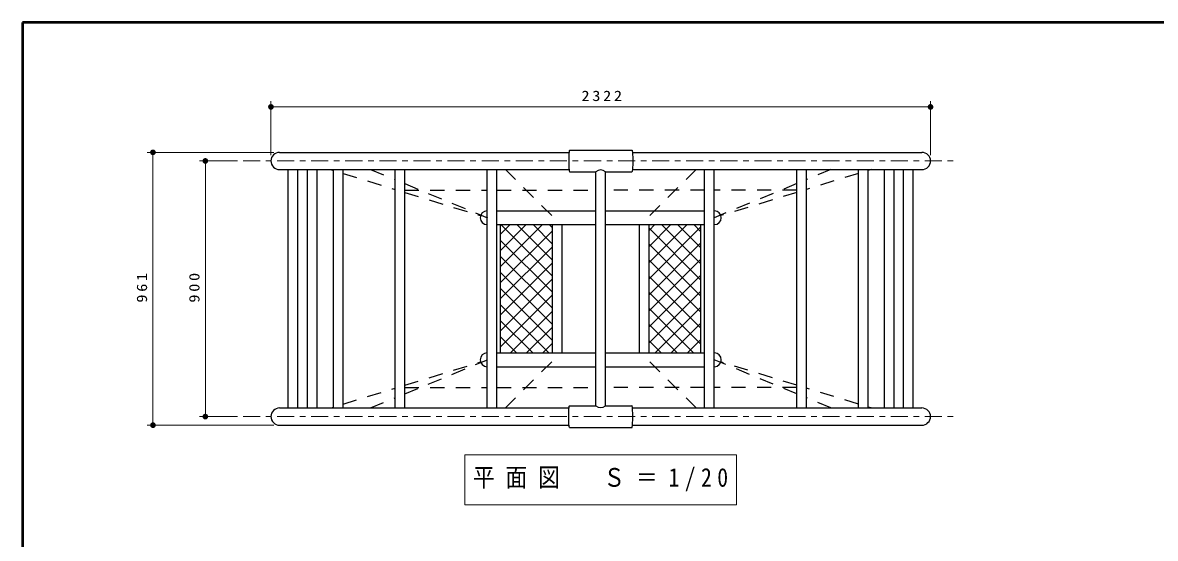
# Model space of a CAD drawing. Units: millimetres on the paper, scale 1:20. Extents: x -365 to 0, y -12 to 257.
# Drawn here: x -365 to -165.7, y 166.2 to 257 of the extents above; entities that cross this region are included whole.
import ezdxf

# ---------------------------------------------------------------- set-up
doc = ezdxf.new("R2010")
doc.units = ezdxf.units.MM
doc.linetypes.add('USER1', pattern=[4.5, 2.5, -2])
doc.linetypes.add('USER2', pattern=[6, 3, -1, 1, -1])
doc.layers.add('LY_1', color=7, linetype='Continuous', lineweight=25)
doc.layers.add('LY_2', color=7, linetype='Continuous', lineweight=13)
doc.styles.add('ＭＳ ゴシック', font='')
doc.styles.get('ＭＳ ゴシック').set_extended_font_data('MS Gothic')

# ---------------------------------------------------------------- blocks, each defined once
blk = doc.blocks.new('filled_dot')
at = {"color": 0, "linetype": 'Continuous', "lineweight": -2, "const_width": 1.25}
blk.add_lwpolyline([(-0.625, 0, 1), (0.625, 0, 1)], format="xyb", close=True, dxfattribs=at)

msp = doc.modelspace()

# ---------------------------------------------------------------- linework, layer by layer
at = {"layer": 'LY_1', "lineweight": 13}
for p, q in [((-321.302, 233.659), (-321.302, 243.171)), ((-321.302, 242.171), (-205.227, 242.171)), ((-205.227, 233.659), (-205.227, 243.171)), ((-320.79, 234.171), (-343.069, 234.171)), ((-342.069, 186.146), (-342.069, 234.171)), ((-327.217, 232.659), (-333.849, 232.659)), ((-332.849, 187.659), (-332.849, 232.659)), ((-280.892, 214.083), (-273.531, 221.444)), ((-280.892, 216.911), (-276.36, 221.444)), ((-280.892, 219.74), (-279.188, 221.444)), ((-271.768, 212.371), (-280.841, 221.444)), ((-271.768, 215.2), (-278.012, 221.444)), ((-271.768, 218.028), (-275.184, 221.444)), ((-271.768, 220.856), (-272.355, 221.444)), ((-254.761, 214.758), (-248.075, 221.444)), ((-254.761, 217.587), (-250.904, 221.444)), ((-254.761, 220.415), (-253.732, 221.444)), ((-245.637, 214.524), (-252.556, 221.444)), ((-245.637, 217.353), (-249.728, 221.444)), ((-245.637, 220.181), (-246.899, 221.444)), ((-280.892, 211.254), (-271.768, 220.378)), ((-254.761, 211.93), (-245.637, 221.054)), ((-245.637, 211.696), (-254.761, 220.82)), ((-271.768, 209.543), (-280.892, 218.667)), ((-280.892, 208.426), (-271.768, 217.55)), ((-254.761, 209.101), (-245.637, 218.225)), ((-245.637, 208.867), (-254.761, 217.991)), ((-271.768, 206.714), (-280.892, 215.838)), ((-254.761, 206.273), (-245.637, 215.397)), ((-280.892, 205.597), (-271.768, 214.721)), ((-245.637, 206.039), (-254.761, 215.163)), ((-271.768, 203.886), (-280.892, 213.01)), ((-280.892, 202.769), (-271.768, 211.893)), ((-254.761, 203.444), (-245.637, 212.568)), ((-245.637, 203.21), (-254.761, 212.334)), ((-271.768, 201.057), (-280.892, 210.181)), ((-254.761, 200.616), (-245.637, 209.74)), ((-245.637, 200.382), (-254.761, 209.506)), ((-280.892, 199.941), (-271.768, 209.064)), ((-272.413, 198.874), (-280.892, 207.353)), ((-279.131, 198.874), (-271.768, 206.236)), ((-246.957, 198.874), (-254.761, 206.678)), ((-253.675, 198.874), (-245.637, 206.911)), ((-275.241, 198.874), (-280.892, 204.525)), ((-276.302, 198.874), (-271.768, 203.408)), ((-249.785, 198.874), (-254.761, 203.849)), ((-250.846, 198.874), (-245.637, 204.083)), ((-278.07, 198.874), (-280.892, 201.696)), ((-273.474, 198.874), (-271.768, 200.579)), ((-252.614, 198.874), (-254.761, 201.021)), ((-248.018, 198.874), (-245.637, 201.255)), ((-327.217, 187.659), (-333.849, 187.659)), ((-320.79, 186.146), (-343.069, 186.146)), ((-287.164, 180.954), (-287.164, 172.154)), ((-239.364, 180.954), (-287.164, 180.954)), ((-239.364, 172.154), (-239.364, 180.954)), ((-287.164, 172.154), (-239.364, 172.154))]:
    msp.add_line(p, q, dxfattribs=at)
at = {"layer": 'LY_1'}
for p, q in [((-319.79, 234.171), (-268.844, 234.171)), ((-268.75, 234.566), (-257.779, 234.566)), ((-257.685, 234.171), (-206.739, 234.171)), ((-319.79, 231.146), (-268.844, 231.146)), ((-318.272, 189.171), (-318.272, 231.146)), ((-316.572, 189.171), (-316.572, 231.146)), ((-314.886, 189.171), (-314.886, 231.146)), ((-313.186, 189.171), (-313.186, 231.146)), ((-310.308, 189.171), (-310.308, 231.146)), ((-308.608, 189.171), (-308.608, 231.146)), ((-299.47, 189.171), (-299.47, 231.146)), ((-297.77, 189.171), (-297.77, 231.146)), ((-283.248, 189.171), (-283.248, 231.146)), ((-281.548, 189.171), (-281.548, 231.146)), ((-268.75, 230.751), (-264.114, 230.751)), ((-264.114, 189.566), (-264.114, 230.751)), ((-262.415, 189.566), (-262.415, 230.751)), ((-262.414, 230.751), (-257.779, 230.751)), ((-257.685, 231.146), (-206.739, 231.146)), ((-244.981, 189.171), (-244.981, 231.146)), ((-243.281, 189.171), (-243.281, 231.146)), ((-228.759, 189.171), (-228.759, 231.146)), ((-227.059, 189.171), (-227.059, 231.146)), ((-217.921, 189.171), (-217.921, 231.146)), ((-216.221, 189.171), (-216.221, 231.146)), ((-213.343, 189.171), (-213.343, 231.146)), ((-211.643, 189.171), (-211.643, 231.146)), ((-209.957, 189.171), (-209.957, 231.146)), ((-208.257, 189.171), (-208.257, 231.146)), ((-281.548, 223.874), (-264.114, 223.874)), ((-262.415, 223.874), (-244.981, 223.874)), ((-281.548, 221.444), (-264.114, 221.444)), ((-280.892, 198.874), (-280.892, 221.444)), ((-271.768, 198.874), (-271.768, 221.444)), ((-270.068, 198.874), (-270.068, 221.444)), ((-262.415, 221.444), (-244.981, 221.444)), ((-256.461, 198.874), (-256.461, 221.444)), ((-254.761, 198.874), (-254.761, 221.444)), ((-245.637, 198.874), (-245.637, 221.444)), ((-281.548, 198.874), (-264.114, 198.874)), ((-262.415, 198.874), (-244.981, 198.874)), ((-281.548, 196.444), (-264.114, 196.444)), ((-262.415, 196.444), (-244.981, 196.444)), ((-268.75, 189.566), (-264.114, 189.566)), ((-262.414, 189.566), (-257.779, 189.566)), ((-319.79, 189.171), (-268.844, 189.171)), ((-257.685, 189.171), (-206.739, 189.171)), ((-319.79, 186.146), (-268.844, 186.146)), ((-268.75, 185.751), (-257.779, 185.751)), ((-257.685, 186.146), (-206.739, 186.146))]:
    msp.add_line(p, q, dxfattribs=at)
at = {"layer": 'LY_1', "linetype": 'USER2', "lineweight": 13}
for p, q in [((-326.217, 232.659), (-200.312, 232.659)), ((-326.217, 187.659), (-200.312, 187.659))]:
    msp.add_line(p, q, dxfattribs=at)
at = {"layer": 'LY_1', "linetype": 'USER1'}
for p, q in [((-310.847, 231.146), (-310.308, 230.981)), ((-308.608, 230.459), (-299.47, 227.653)), ((-303.787, 231.146), (-299.47, 229.366)), ((-280.049, 231.146), (-271.523, 222.659)), ((-246.479, 231.146), (-255.005, 222.659)), ((-222.741, 231.146), (-227.059, 229.366)), ((-217.92, 230.459), (-227.059, 227.653)), ((-215.681, 231.146), (-216.22, 230.981)), ((-297.77, 228.665), (-283.204, 222.659)), ((-297.77, 227.51), (-283.248, 227.51)), ((-281.548, 227.51), (-264.114, 227.51)), ((-244.98, 227.51), (-262.414, 227.51)), ((-228.759, 228.665), (-243.325, 222.659)), ((-228.759, 227.51), (-243.28, 227.51)), ((-297.77, 227.131), (-284.42, 223.032)), ((-228.759, 227.131), (-242.108, 223.032)), ((-297.77, 191.652), (-283.204, 197.659)), ((-280.049, 189.171), (-271.523, 197.659)), ((-246.479, 189.171), (-255.005, 197.659)), ((-228.759, 191.652), (-243.325, 197.659)), ((-297.77, 193.186), (-284.42, 197.285)), ((-228.759, 193.186), (-242.108, 197.285)), ((-308.608, 189.859), (-299.47, 192.664)), ((-297.77, 192.807), (-283.248, 192.807)), ((-281.548, 192.807), (-264.114, 192.807)), ((-244.98, 192.807), (-262.414, 192.807)), ((-228.759, 192.807), (-243.28, 192.807)), ((-217.92, 189.859), (-227.059, 192.664)), ((-303.787, 189.171), (-299.47, 190.951)), ((-222.741, 189.171), (-227.059, 190.951)), ((-310.847, 189.171), (-310.308, 189.337)), ((-215.681, 189.171), (-216.22, 189.337))]:
    msp.add_line(p, q, dxfattribs=at)
at = {"layer": 'LY_1'}
for points in [[(-268.75, 234.566), (-268.77, 234.55), (-268.79, 234.501), (-268.809, 234.421), (-268.827, 234.311), (-268.844, 234.172), (-268.859, 234.007), (-268.873, 233.82), (-268.884, 233.612), (-268.893, 233.389), (-268.899, 233.152), (-268.903, 232.908), (-268.905, 232.659), (-268.903, 232.41), (-268.899, 232.165), (-268.893, 231.929), (-268.884, 231.705), (-268.873, 231.497), (-268.859, 231.31), (-268.844, 231.145), (-268.827, 231.007), (-268.809, 230.896), (-268.79, 230.816), (-268.77, 230.767), (-268.75, 230.751)], [(-257.779, 234.566), (-257.757, 234.547), (-257.736, 234.489), (-257.715, 234.394), (-257.695, 234.263), (-257.678, 234.1), (-257.662, 233.908), (-257.649, 233.69), (-257.638, 233.451), (-257.631, 233.196), (-257.626, 232.93), (-257.624, 232.659), (-257.626, 232.387), (-257.631, 232.121), (-257.638, 231.866), (-257.649, 231.627), (-257.662, 231.409), (-257.678, 231.217), (-257.695, 231.054), (-257.715, 230.923), (-257.736, 230.828), (-257.757, 230.771), (-257.779, 230.751)], [(-268.75, 185.751), (-268.772, 185.771), (-268.793, 185.828), (-268.814, 185.923), (-268.833, 186.054), (-268.851, 186.217), (-268.867, 186.409), (-268.88, 186.627), (-268.891, 186.866), (-268.898, 187.121), (-268.903, 187.387), (-268.905, 187.659), (-268.903, 187.93), (-268.898, 188.196), (-268.891, 188.451), (-268.88, 188.69), (-268.867, 188.908), (-268.851, 189.1), (-268.833, 189.263), (-268.814, 189.394), (-268.793, 189.489), (-268.772, 189.547), (-268.75, 189.566)], [(-257.779, 185.751), (-257.759, 185.767), (-257.739, 185.816), (-257.72, 185.896), (-257.702, 186.007), (-257.685, 186.145), (-257.67, 186.31), (-257.656, 186.497), (-257.645, 186.705), (-257.636, 186.929), (-257.63, 187.165), (-257.626, 187.41), (-257.624, 187.659), (-257.626, 187.908), (-257.63, 188.152), (-257.636, 188.389), (-257.645, 188.612), (-257.656, 188.82), (-257.67, 189.007), (-257.685, 189.172), (-257.702, 189.311), (-257.72, 189.421), (-257.739, 189.501), (-257.759, 189.55), (-257.779, 189.566)]]:
    msp.add_lwpolyline(points, dxfattribs=at)
for centre, radius, start, end in [((-319.79, 232.659), 1.512, 90, 270), ((-206.739, 232.659), 1.512, 270, 90), ((-263.264, 229.755), 1.309, 49.51245, 130.48755), ((-283.264, 222.659), 1.215, 90, 270), ((-243.264, 222.659), 1.215, 270, 90), ((-283.264, 197.659), 1.215, 90, 270), ((-243.264, 197.659), 1.215, 270, 90), ((-263.264, 190.562), 1.309, 229.51245, 310.48755), ((-319.79, 187.659), 1.512, 90, 270), ((-206.739, 187.659), 1.512, 270, 90)]:
    msp.add_arc(centre, radius, start, end, dxfattribs=at)
at = {"layer": 'LY_2', "lineweight": 50}
for p, q in [((0, 257), (-365, 257)), ((-365, 257), (-365, 0))]:
    msp.add_line(p, q, dxfattribs=at)

# ---------------------------------------------------------------- block references
at = {"layer": 'LY_1', "lineweight": 13, "xscale": 0.4, "yscale": 0.4}
msp.add_blockref('filled_dot', (-321.302, 242.171), dxfattribs=at)
for p, rotation in [((-205.227, 242.171), 180), ((-342.069, 234.171), 270), ((-332.849, 232.659), 270), ((-332.849, 187.659), 90), ((-342.069, 186.146), 90)]:
    msp.add_blockref('filled_dot', p, dxfattribs=dict(at, rotation=rotation))

# ---------------------------------------------------------------- texts
at = {"layer": 'LY_1', "style": 'ＭＳ ゴシック'}
for s, insert, char_height, attachment_point in [('\\T1.33;\\W1.15;2322', (-262.848, 243.171), 1.833, 8), ('\\T1.5;\\W0.85;平面図\u3000Ｓ＝1/20', (-285.764, 176.554), 3.299, 4)]:
    msp.add_mtext(s, dxfattribs=dict(at, insert=insert, char_height=char_height, attachment_point=attachment_point))
at = {"layer": 'LY_1', "char_height": 1.833, "attachment_point": 8, "rotation": 90, "style": 'ＭＳ ゴシック'}
for s, insert in [('\\T1.33;\\W1.15;961', (-343.069, 210.575)), ('\\T1.33;\\W1.15;900', (-333.849, 210.575))]:
    msp.add_mtext(s, dxfattribs=dict(at, insert=insert))

doc.saveas('drawing.dxf')
